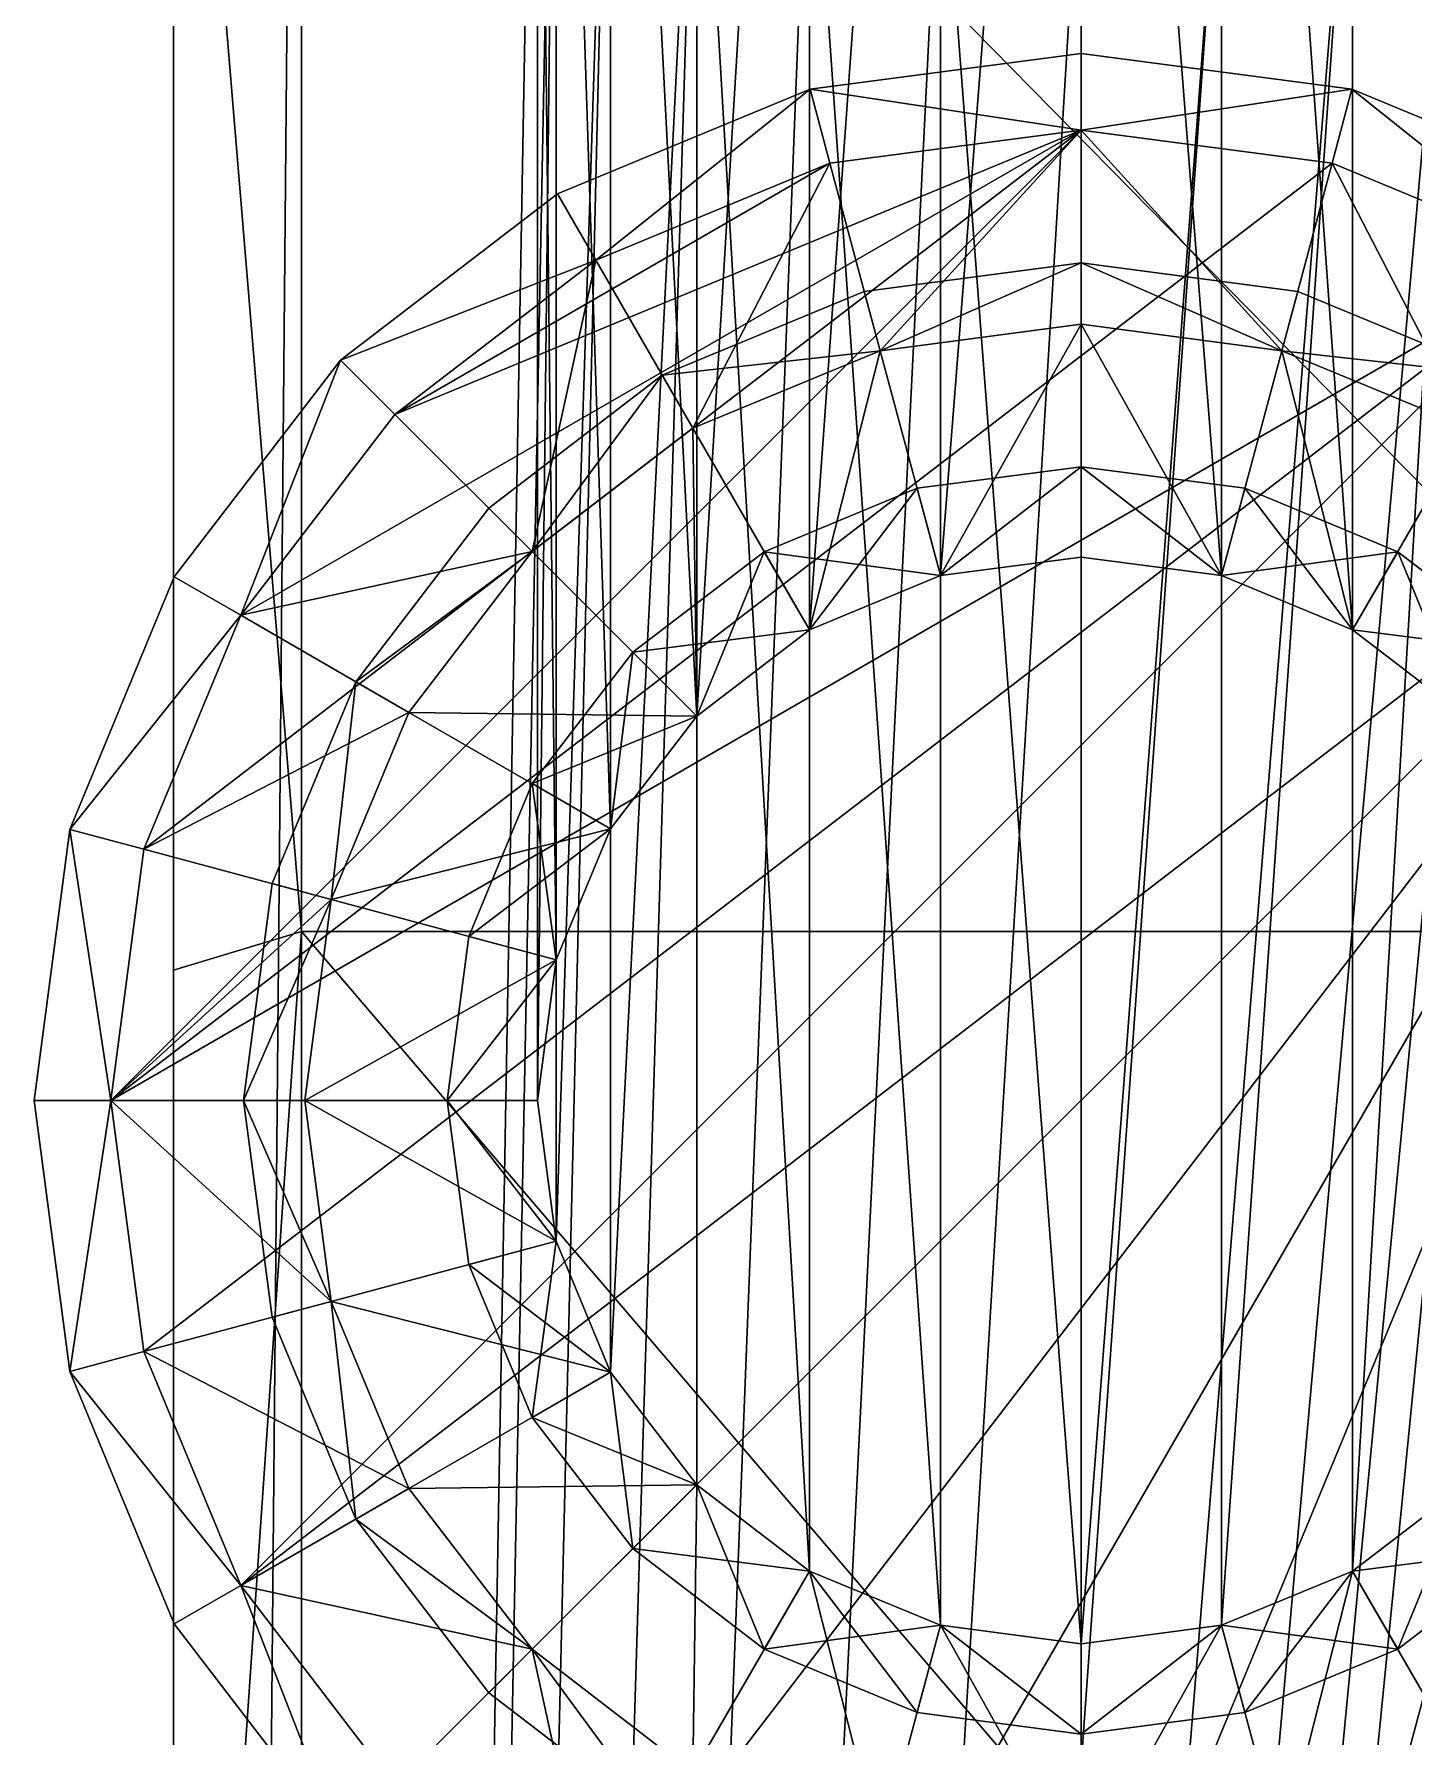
# Model space of a CAD drawing. Header units: metres. Extents: x -0.009 to 0.009, y -0.111 to 0.037.
# Drawn here: x -0.00891 to 0.00283, y -0.00624 to 0.00825 of the extents above; entities that cross this region are included whole.
import ezdxf

# ---------------------------------------------------------------- set-up
doc = ezdxf.new("R2010")
doc.units = ezdxf.units.M
doc.layers.add('GOLF_PUTTER', color=1, linetype='CONTINUOUS')

msp = doc.modelspace()

# ---------------------------------------------------------------- linework, layer by layer
at = {"layer": 'GOLF_PUTTER', "color": 3}
for points in [[(-0.007721, 0.022397, 0.045593), (-0.007721, 0.013746, 0.022604), (-0.007721, 0.000286, 0.018162)], [(-0.007721, -0.098865, 0.026961), (-0.007721, 0.022397, 0.045593), (-0.007721, 0.000286, 0.018162)], [(-0.006631, 0.022331, 0.046686), (-0.007721, 0.022397, 0.045593), (-0.007721, -0.098865, 0.026961)], [(-0.006631, -0.099148, 0.02802), (-0.006631, 0.022331, 0.046686), (-0.007721, -0.098865, 0.026961)], [(0.006631, 0.022331, 0.046686), (-0.006631, -0.099148, 0.02802), (0.006631, -0.099148, 0.02802)], [(0.006631, 0.022331, 0.046686), (0.004465, 0.013339, 0.045304), (-0.006631, -0.099148, 0.02802)], [(-0.004623, 0.014477, 0.045479), (-0.006631, 0.022331, 0.046686), (-0.006631, -0.099148, 0.02802)], [(-0.001196, 0.003642, 0.091134), (0, 0.018873, 0.046155), (-0.001196, 0.018724, 0.046131)], [(-0.001196, 0.003642, 0.091134), (0, 0.003799, 0.091134), (0, 0.018873, 0.046155)], [(0, 0.018873, 0.046155), (0.001196, 0.003642, 0.091134), (0.001196, 0.018724, 0.046131)], [(0, 0.003799, 0.091134), (0.001196, 0.003642, 0.091134), (0, 0.018873, 0.046155)], [(-0.002311, 0.00318, 0.091134), (-0.001196, 0.018724, 0.046131), (-0.002311, 0.018284, 0.046064)], [(-0.002311, 0.00318, 0.091134), (-0.001196, 0.003642, 0.091134), (-0.001196, 0.018724, 0.046131)], [(0.001196, 0.018724, 0.046131), (0.002311, 0.00318, 0.091134), (0.002311, 0.018284, 0.046064)], [(0.001196, 0.003642, 0.091134), (0.002311, 0.00318, 0.091134), (0.001196, 0.018724, 0.046131)], [(-0.003269, 0.002445, 0.091134), (-0.002311, 0.018284, 0.046064), (-0.003269, 0.017586, 0.045957)], [(-0.003269, 0.002445, 0.091134), (-0.002311, 0.00318, 0.091134), (-0.002311, 0.018284, 0.046064)], [(0.002311, 0.018284, 0.046064), (0.003269, 0.002445, 0.091134), (0.003269, 0.017586, 0.045957)], [(0.002311, 0.00318, 0.091134), (0.003269, 0.002445, 0.091134), (0.002311, 0.018284, 0.046064)], [(-0.003269, 0.002445, 0.091134), (-0.003269, 0.017586, 0.045957), (-0.004003, 0.016675, 0.045817)], [(-0.004003, 0.001488, 0.091134), (-0.004003, 0.016675, 0.045817), (-0.004465, 0.015615, 0.045654)], [(-0.004003, 0.001488, 0.091134), (-0.003269, 0.002445, 0.091134), (-0.004003, 0.016675, 0.045817)], [(-0.004465, 0.000373, 0.091134), (-0.004465, 0.015615, 0.045654), (-0.004623, 0.014477, 0.045479)], [(-0.004465, 0.000373, 0.091134), (-0.004003, 0.001488, 0.091134), (-0.004465, 0.015615, 0.045654)], [(-0.004465, 0.013339, 0.045304), (-0.004623, 0.014477, 0.045479), (-0.006631, -0.099148, 0.02802)], [(-0.004623, -0.000824, 0.091134), (-0.004465, 0.000373, 0.091134), (-0.004623, 0.014477, 0.045479)], [(-0.004623, -0.000824, 0.091134), (-0.004623, 0.014477, 0.045479), (-0.004465, 0.013339, 0.045304)], [(-0.007721, 0.013746, 0.022604), (-0.006631, 0.014104, 0.021575), (-0.006631, 0.000613, 0.017123)], [(-0.006631, 0.014104, 0.021575), (0.006631, 0.000613, 0.017123), (-0.006631, 0.000613, 0.017123)], [(-0.006631, 0.014104, 0.021575), (0.006631, 0.014104, 0.021575), (0.006631, 0.000613, 0.017123)], [(-0.007721, 0.000286, 0.018162), (-0.007721, 0.013746, 0.022604), (-0.006631, 0.000613, 0.017123)], [(0.004465, 0.013339, 0.045304), (0.004003, 0.012279, 0.045141), (-0.006631, -0.099148, 0.02802)], [(-0.004003, 0.012279, 0.045141), (-0.004465, 0.013339, 0.045304), (-0.006631, -0.099148, 0.02802)], [(-0.004465, -0.00202, 0.091134), (-0.004623, -0.000824, 0.091134), (-0.004465, 0.013339, 0.045304)], [(-0.004465, -0.00202, 0.091134), (-0.004465, 0.013339, 0.045304), (-0.004003, 0.012279, 0.045141)], [(0.004003, 0.012279, 0.045141), (0.003269, 0.011368, 0.045001), (-0.006631, -0.099148, 0.02802)], [(-0.003269, 0.011368, 0.045001), (-0.004003, 0.012279, 0.045141), (-0.006631, -0.099148, 0.02802)], [(-0.004003, -0.003135, 0.091134), (-0.004465, -0.00202, 0.091134), (-0.004003, 0.012279, 0.045141)], [(-0.004003, -0.003135, 0.091134), (-0.004003, 0.012279, 0.045141), (-0.003269, 0.011368, 0.045001)], [(0.003269, 0.011368, 0.045001), (0.002311, 0.01067, 0.044894), (-0.006631, -0.099148, 0.02802)], [(-0.002311, 0.01067, 0.044894), (-0.003269, 0.011368, 0.045001), (-0.006631, -0.099148, 0.02802)], [(-0.003269, -0.004093, 0.091134), (-0.004003, -0.003135, 0.091134), (-0.003269, 0.011368, 0.045001)], [(-0.002311, -0.004827, 0.091134), (-0.003269, 0.011368, 0.045001), (-0.002311, 0.01067, 0.044894)], [(-0.002311, -0.004827, 0.091134), (-0.003269, -0.004093, 0.091134), (-0.003269, 0.011368, 0.045001)], [(0.003269, 0.011368, 0.045001), (0.002311, -0.004827, 0.091134), (0.002311, 0.01067, 0.044894)], [(0.003269, -0.004093, 0.091134), (0.002311, -0.004827, 0.091134), (0.003269, 0.011368, 0.045001)], [(0.002311, 0.01067, 0.044894), (0.001196, 0.01023, 0.044826), (-0.006631, -0.099148, 0.02802)], [(-0.001196, 0.01023, 0.044826), (-0.002311, 0.01067, 0.044894), (-0.006631, -0.099148, 0.02802)], [(-0.001196, -0.005289, 0.091134), (-0.002311, 0.01067, 0.044894), (-0.001196, 0.01023, 0.044826)], [(-0.001196, -0.005289, 0.091134), (-0.002311, -0.004827, 0.091134), (-0.002311, 0.01067, 0.044894)], [(0.002311, 0.01067, 0.044894), (0.001196, -0.005289, 0.091134), (0.001196, 0.01023, 0.044826)], [(0.002311, -0.004827, 0.091134), (0.001196, -0.005289, 0.091134), (0.002311, 0.01067, 0.044894)], [(0.001196, 0.01023, 0.044826), (0, 0.01008, 0.044803), (-0.006631, -0.099148, 0.02802)], [(0, 0.01008, 0.044803), (-0.001196, 0.01023, 0.044826), (-0.006631, -0.099148, 0.02802)], [(0, -0.005447, 0.091134), (-0.001196, 0.01023, 0.044826), (0, 0.01008, 0.044803)], [(0, -0.005447, 0.091134), (-0.001196, -0.005289, 0.091134), (-0.001196, 0.01023, 0.044826)], [(0.001196, 0.01023, 0.044826), (0, -0.005447, 0.091134), (0, 0.01008, 0.044803)], [(0.001196, -0.005289, 0.091134), (0, -0.005447, 0.091134), (0.001196, 0.01023, 0.044826)], [(-0.001395, 0.004384, 0.11936), (0, 0.004568, 0.092233), (-0.001395, 0.004384, 0.092233)], [(-0.001395, 0.004384, 0.11936), (0, 0.004568, 0.11936), (0, 0.004568, 0.092233)], [(-0.001395, 0.004384, 0.092233), (0, 0.004568, 0.092233), (-0.001196, 0.003642, 0.091134)], [(0, 0.004568, 0.11936), (-0.001395, 0.004384, 0.11936), (-0.001196, 0.003642, 0.11936)], [(0, 0.004568, 0.092233), (0, 0.003799, 0.091134), (-0.001196, 0.003642, 0.091134)], [(0, 0.003799, 0.11936), (0, 0.004568, 0.11936), (-0.001196, 0.003642, 0.11936)], [(0, 0.004568, 0.092233), (0.001395, 0.004384, 0.11936), (0.001395, 0.004384, 0.092233)], [(0, 0.004568, 0.11936), (0.001395, 0.004384, 0.11936), (0, 0.004568, 0.092233)], [(0, 0.004568, 0.092233), (0.001395, 0.004384, 0.092233), (0.001196, 0.003642, 0.091134)], [(0, 0.003799, 0.091134), (0, 0.004568, 0.092233), (0.001196, 0.003642, 0.091134)], [(0, 0.004568, 0.11936), (0, 0.003799, 0.11936), (0.001196, 0.003642, 0.11936)], [(0.001395, 0.004384, 0.11936), (0, 0.004568, 0.11936), (0.001196, 0.003642, 0.11936)], [(-0.002696, 0.003845, 0.11936), (-0.001395, 0.004384, 0.092233), (-0.002696, 0.003845, 0.092233)], [(-0.002696, 0.003845, 0.11936), (-0.001395, 0.004384, 0.11936), (-0.001395, 0.004384, 0.092233)], [(-0.002696, 0.003845, 0.092233), (-0.001395, 0.004384, 0.092233), (-0.002311, 0.00318, 0.091134)], [(-0.001395, 0.004384, 0.11936), (-0.002696, 0.003845, 0.11936), (-0.001196, 0.003642, 0.11936)], [(-0.001395, 0.004384, 0.092233), (-0.001196, 0.003642, 0.091134), (-0.002311, 0.00318, 0.091134)], [(0.001196, 0.003642, 0.091134), (0.001395, 0.004384, 0.092233), (0.002311, 0.00318, 0.091134)], [(0.002696, 0.003845, 0.11936), (0.001395, 0.004384, 0.11936), (0.001196, 0.003642, 0.11936)], [(0.001395, 0.004384, 0.092233), (0.002696, 0.003845, 0.11936), (0.002696, 0.003845, 0.092233)], [(0.001395, 0.004384, 0.11936), (0.002696, 0.003845, 0.11936), (0.001395, 0.004384, 0.092233)], [(0.001395, 0.004384, 0.092233), (0.002696, 0.003845, 0.092233), (0.002311, 0.00318, 0.091134)], [(-0.003812, 0.002989, 0.11936), (-0.002696, 0.003845, 0.092233), (-0.003812, 0.002989, 0.092233)], [(-0.003812, 0.002989, 0.11936), (-0.002696, 0.003845, 0.11936), (-0.002696, 0.003845, 0.092233)], [(-0.003812, 0.002989, 0.092233), (-0.002696, 0.003845, 0.092233), (-0.003269, 0.002445, 0.091134)], [(-0.002311, 0.00318, 0.11936), (-0.002696, 0.003845, 0.11936), (-0.003812, 0.002989, 0.11936)], [(-0.002696, 0.003845, 0.092233), (-0.002311, 0.00318, 0.091134), (-0.003269, 0.002445, 0.091134)], [(-0.001196, 0.003642, 0.11936), (-0.002696, 0.003845, 0.11936), (-0.002311, 0.00318, 0.11936)], [(0.002696, 0.003845, 0.11936), (0.001196, 0.003642, 0.11936), (0.002311, 0.00318, 0.11936)], [(0.002311, 0.00318, 0.091134), (0.002696, 0.003845, 0.092233), (0.003269, 0.002445, 0.091134)], [(0.002696, 0.003845, 0.11936), (0.002311, 0.00318, 0.11936), (0.003812, 0.002989, 0.11936)], [(0.002696, 0.003845, 0.092233), (0.003812, 0.002989, 0.11936), (0.003812, 0.002989, 0.092233)], [(0.002696, 0.003845, 0.11936), (0.003812, 0.002989, 0.11936), (0.002696, 0.003845, 0.092233)], [(0.002696, 0.003845, 0.092233), (0.003812, 0.002989, 0.092233), (0.003269, 0.002445, 0.091134)], [(-0.002311, 0.00318, 0.11936), (-0.003812, 0.002989, 0.11936), (-0.003269, 0.002445, 0.11936)], [(0.003812, 0.002989, 0.11936), (0.002311, 0.00318, 0.11936), (0.003269, 0.002445, 0.11936)], [(-0.004669, 0.001872, 0.11936), (-0.003812, 0.002989, 0.092233), (-0.004669, 0.001872, 0.092233)], [(-0.004669, 0.001872, 0.11936), (-0.003812, 0.002989, 0.11936), (-0.003812, 0.002989, 0.092233)], [(-0.004669, 0.001872, 0.092233), (-0.003812, 0.002989, 0.092233), (-0.003269, 0.002445, 0.091134)], [(-0.003812, 0.002989, 0.11936), (-0.004669, 0.001872, 0.11936), (-0.004003, 0.001488, 0.11936)], [(-0.003269, 0.002445, 0.11936), (-0.003812, 0.002989, 0.11936), (-0.004003, 0.001488, 0.11936)], [(-0.004669, 0.001872, 0.092233), (-0.003269, 0.002445, 0.091134), (-0.004003, 0.001488, 0.091134)], [(-0.005208, 0.000572, 0.11936), (-0.004669, 0.001872, 0.092233), (-0.005208, 0.000572, 0.092233)], [(-0.005208, 0.000572, 0.11936), (-0.004669, 0.001872, 0.11936), (-0.004669, 0.001872, 0.092233)], [(-0.005208, 0.000572, 0.092233), (-0.004669, 0.001872, 0.092233), (-0.004003, 0.001488, 0.091134)], [(-0.004669, 0.001872, 0.11936), (-0.005208, 0.000572, 0.11936), (-0.004465, 0.000373, 0.11936)], [(-0.004003, 0.001488, 0.11936), (-0.004669, 0.001872, 0.11936), (-0.004465, 0.000373, 0.11936)], [(-0.005208, 0.000572, 0.092233), (-0.004003, 0.001488, 0.091134), (-0.004465, 0.000373, 0.091134)], [(-0.007721, -0.015199, 0.013538), (-0.006631, 0.000613, 0.017123), (-0.006631, -0.014907, 0.012488)], [(-0.007721, 0.000286, 0.018162), (-0.006631, 0.000613, 0.017123), (-0.007721, -0.015199, 0.013538)], [(-0.006631, 0.000613, 0.017123), (0.006631, -0.014907, 0.012488), (-0.006631, -0.014907, 0.012488)], [(-0.006631, 0.000613, 0.017123), (0.006631, 0.000613, 0.017123), (0.006631, -0.014907, 0.012488)], [(-0.005392, -0.000824, 0.11936), (-0.005208, 0.000572, 0.092233), (-0.005392, -0.000824, 0.092233)], [(-0.005392, -0.000824, 0.11936), (-0.005208, 0.000572, 0.11936), (-0.005208, 0.000572, 0.092233)], [(-0.005392, -0.000824, 0.092233), (-0.005208, 0.000572, 0.092233), (-0.004465, 0.000373, 0.091134)], [(-0.004465, 0.000373, 0.11936), (-0.005208, 0.000572, 0.11936), (-0.005392, -0.000824, 0.11936)], [(-0.005392, -0.000824, 0.092233), (-0.004465, 0.000373, 0.091134), (-0.004623, -0.000824, 0.091134)], [(-0.004465, 0.000373, 0.11936), (-0.005392, -0.000824, 0.11936), (-0.004623, -0.000824, 0.11936)], [(-0.007721, -0.098865, 0.026961), (-0.007721, 0.000286, 0.018162), (-0.007721, -0.015199, 0.013538)], [(-0.005208, -0.002219, 0.11936), (-0.005392, -0.000824, 0.092233), (-0.005208, -0.002219, 0.092233)], [(-0.005208, -0.002219, 0.11936), (-0.005392, -0.000824, 0.11936), (-0.005392, -0.000824, 0.092233)], [(-0.005392, -0.000824, 0.092233), (-0.004623, -0.000824, 0.091134), (-0.004465, -0.00202, 0.091134)], [(-0.005208, -0.002219, 0.092233), (-0.005392, -0.000824, 0.092233), (-0.004465, -0.00202, 0.091134)], [(-0.004465, -0.00202, 0.11936), (-0.005392, -0.000824, 0.11936), (-0.005208, -0.002219, 0.11936)], [(-0.004623, -0.000824, 0.11936), (-0.005392, -0.000824, 0.11936), (-0.004465, -0.00202, 0.11936)], [(-0.005208, -0.002219, 0.092233), (-0.004465, -0.00202, 0.091134), (-0.004003, -0.003135, 0.091134)], [(-0.004465, -0.00202, 0.11936), (-0.005208, -0.002219, 0.11936), (-0.004669, -0.00352, 0.11936)], [(-0.004003, -0.003135, 0.11936), (-0.004465, -0.00202, 0.11936), (-0.004669, -0.00352, 0.11936)], [(-0.004669, -0.00352, 0.11936), (-0.005208, -0.002219, 0.092233), (-0.004669, -0.00352, 0.092233)], [(-0.004669, -0.00352, 0.11936), (-0.005208, -0.002219, 0.11936), (-0.005208, -0.002219, 0.092233)], [(-0.004669, -0.00352, 0.092233), (-0.005208, -0.002219, 0.092233), (-0.004003, -0.003135, 0.091134)], [(-0.004669, -0.00352, 0.092233), (-0.004003, -0.003135, 0.091134), (-0.003269, -0.004093, 0.091134)], [(-0.004003, -0.003135, 0.11936), (-0.004669, -0.00352, 0.11936), (-0.003812, -0.004636, 0.11936)], [(-0.003269, -0.004093, 0.11936), (-0.004003, -0.003135, 0.11936), (-0.003812, -0.004636, 0.11936)], [(-0.003812, -0.004636, 0.11936), (-0.004669, -0.00352, 0.092233), (-0.003812, -0.004636, 0.092233)], [(-0.003812, -0.004636, 0.11936), (-0.004669, -0.00352, 0.11936), (-0.004669, -0.00352, 0.092233)], [(-0.003812, -0.004636, 0.092233), (-0.004669, -0.00352, 0.092233), (-0.003269, -0.004093, 0.091134)], [(-0.002696, -0.005493, 0.092233), (-0.003812, -0.004636, 0.092233), (-0.003269, -0.004093, 0.091134)], [(-0.003269, -0.004093, 0.11936), (-0.003812, -0.004636, 0.11936), (-0.002311, -0.004827, 0.11936)], [(-0.002696, -0.005493, 0.092233), (-0.003269, -0.004093, 0.091134), (-0.002311, -0.004827, 0.091134)], [(0.003269, -0.004093, 0.091134), (0.002696, -0.005493, 0.092233), (0.002311, -0.004827, 0.091134)], [(0.003812, -0.004636, 0.11936), (0.003269, -0.004093, 0.11936), (0.002311, -0.004827, 0.11936)], [(0.003812, -0.004636, 0.092233), (0.002696, -0.005493, 0.092233), (0.003269, -0.004093, 0.091134)], [(-0.002696, -0.005493, 0.11936), (-0.003812, -0.004636, 0.092233), (-0.002696, -0.005493, 0.092233)], [(-0.002696, -0.005493, 0.11936), (-0.003812, -0.004636, 0.11936), (-0.003812, -0.004636, 0.092233)], [(-0.002311, -0.004827, 0.11936), (-0.003812, -0.004636, 0.11936), (-0.002696, -0.005493, 0.11936)], [(0.003812, -0.004636, 0.11936), (0.002311, -0.004827, 0.11936), (0.002696, -0.005493, 0.11936)], [(0.003812, -0.004636, 0.092233), (0.002696, -0.005493, 0.11936), (0.002696, -0.005493, 0.092233)], [(0.003812, -0.004636, 0.11936), (0.002696, -0.005493, 0.11936), (0.003812, -0.004636, 0.092233)], [(-0.001395, -0.006032, 0.092233), (-0.002696, -0.005493, 0.092233), (-0.002311, -0.004827, 0.091134)], [(-0.001196, -0.005289, 0.11936), (-0.002311, -0.004827, 0.11936), (-0.002696, -0.005493, 0.11936)], [(-0.001395, -0.006032, 0.092233), (-0.002311, -0.004827, 0.091134), (-0.001196, -0.005289, 0.091134)], [(0.002311, -0.004827, 0.091134), (0.001395, -0.006032, 0.092233), (0.001196, -0.005289, 0.091134)], [(0.002311, -0.004827, 0.11936), (0.001196, -0.005289, 0.11936), (0.002696, -0.005493, 0.11936)], [(0.002696, -0.005493, 0.092233), (0.001395, -0.006032, 0.092233), (0.002311, -0.004827, 0.091134)], [(-0.001196, -0.005289, 0.11936), (-0.002696, -0.005493, 0.11936), (-0.001395, -0.006032, 0.11936)], [(0, -0.006215, 0.092233), (-0.001395, -0.006032, 0.092233), (-0.001196, -0.005289, 0.091134)], [(-0.001196, -0.005289, 0.11936), (-0.001395, -0.006032, 0.11936), (0, -0.006215, 0.11936)], [(0, -0.006215, 0.092233), (-0.001196, -0.005289, 0.091134), (0, -0.005447, 0.091134)], [(0, -0.005447, 0.11936), (-0.001196, -0.005289, 0.11936), (0, -0.006215, 0.11936)], [(0.001196, -0.005289, 0.091134), (0, -0.006215, 0.092233), (0, -0.005447, 0.091134)], [(0.001395, -0.006032, 0.092233), (0, -0.006215, 0.092233), (0.001196, -0.005289, 0.091134)], [(0.001196, -0.005289, 0.11936), (0, -0.005447, 0.11936), (0, -0.006215, 0.11936)], [(0.001395, -0.006032, 0.11936), (0.001196, -0.005289, 0.11936), (0, -0.006215, 0.11936)], [(0.002696, -0.005493, 0.11936), (0.001196, -0.005289, 0.11936), (0.001395, -0.006032, 0.11936)], [(-0.001395, -0.006032, 0.11936), (-0.002696, -0.005493, 0.092233), (-0.001395, -0.006032, 0.092233)], [(-0.001395, -0.006032, 0.11936), (-0.002696, -0.005493, 0.11936), (-0.002696, -0.005493, 0.092233)], [(0.002696, -0.005493, 0.092233), (0.001395, -0.006032, 0.11936), (0.001395, -0.006032, 0.092233)], [(0.002696, -0.005493, 0.11936), (0.001395, -0.006032, 0.11936), (0.002696, -0.005493, 0.092233)], [(0, -0.006215, 0.11936), (-0.001395, -0.006032, 0.092233), (0, -0.006215, 0.092233)], [(0, -0.006215, 0.11936), (-0.001395, -0.006032, 0.11936), (-0.001395, -0.006032, 0.092233)], [(0.001395, -0.006032, 0.092233), (0, -0.006215, 0.11936), (0, -0.006215, 0.092233)], [(0.001395, -0.006032, 0.11936), (0, -0.006215, 0.11936), (0.001395, -0.006032, 0.092233)]]:
    msp.add_3dface(points, dxfattribs=at)
at = {"layer": 'GOLF_PUTTER', "color": 2}
for points in [[(-0.002305, 0.00778, 0.860889), (0, 0.008084, 0.849738), (-0.002305, 0.00778, 0.849738)], [(-0.002305, 0.00778, 0.860889), (0, 0.008084, 0.860889), (0, 0.008084, 0.849738)], [(-0.002305, 0.00778, 0.849738), (0, 0.008084, 0.849738), (0, 0.007431, 0.849738)], [(0, 0.007431, 0.861411), (0, 0.008084, 0.860889), (-0.002305, 0.00778, 0.860889)], [(0, 0.008084, 0.849738), (0.002305, 0.00778, 0.860889), (0.002305, 0.00778, 0.849738)], [(0, 0.008084, 0.860889), (0.002305, 0.00778, 0.860889), (0, 0.008084, 0.849738)], [(0, 0.008084, 0.860889), (0, 0.007431, 0.861411), (0.002305, 0.00778, 0.860889)], [(0, 0.008084, 0.849738), (0.002305, 0.00778, 0.849738), (0, 0.007431, 0.849738)], [(-0.004454, 0.00689, 0.860889), (-0.002305, 0.00778, 0.849738), (-0.004454, 0.00689, 0.849738)], [(-0.004454, 0.00689, 0.860889), (-0.002305, 0.00778, 0.860889), (-0.002305, 0.00778, 0.849738)], [(-0.004454, 0.00689, 0.849738), (-0.002305, 0.00778, 0.849738), (-0.004128, 0.006325, 0.849738)], [(-0.004128, 0.006325, 0.861411), (-0.002305, 0.00778, 0.860889), (-0.004454, 0.00689, 0.860889)], [(-0.002305, 0.00778, 0.849738), (-0.002137, 0.00715, 0.849738), (-0.004128, 0.006325, 0.849738)], [(-0.004128, 0.006325, 0.861411), (-0.002137, 0.00715, 0.861411), (-0.002305, 0.00778, 0.860889)], [(-0.002305, 0.00778, 0.849738), (0, 0.007431, 0.849738), (-0.002137, 0.00715, 0.849738)], [(-0.002137, 0.00715, 0.861411), (0, 0.007431, 0.861411), (-0.002305, 0.00778, 0.860889)], [(0, 0.007431, 0.861411), (0.002137, 0.00715, 0.861411), (0.002305, 0.00778, 0.860889)], [(0, 0.007431, 0.849738), (0.002305, 0.00778, 0.849738), (0.002137, 0.00715, 0.849738)], [(0.002137, 0.00715, 0.861411), (0.004128, 0.006325, 0.861411), (0.002305, 0.00778, 0.860889)], [(0.002137, 0.00715, 0.849738), (0.002305, 0.00778, 0.849738), (0.004128, 0.006325, 0.849738)], [(0.002305, 0.00778, 0.849738), (0.004454, 0.00689, 0.860889), (0.004454, 0.00689, 0.849738)], [(0.002305, 0.00778, 0.860889), (0.004454, 0.00689, 0.860889), (0.002305, 0.00778, 0.849738)], [(0.002305, 0.00778, 0.860889), (0.004128, 0.006325, 0.861411), (0.004454, 0.00689, 0.860889)], [(0.002305, 0.00778, 0.849738), (0.004454, 0.00689, 0.849738), (0.004128, 0.006325, 0.849738)], [(0.002137, 0.00715, 0.861411), (0, 0.007431, 0.861411), (-0.008255, -0.000824, 0.861411)], [(0, 0.007431, 0.861411), (-0.007974, 0.001313, 0.861411), (-0.008255, -0.000824, 0.861411)], [(0, 0.007431, 0.861411), (-0.007149, 0.003304, 0.861411), (-0.007974, 0.001313, 0.861411)], [(0, 0.007431, 0.861411), (-0.005837, 0.005013, 0.861411), (-0.007149, 0.003304, 0.861411)], [(0, 0.007431, 0.861411), (-0.002137, 0.00715, 0.861411), (-0.005837, 0.005013, 0.861411)], [(-0.002137, 0.00715, 0.849738), (0, 0.007431, 0.849738), (-0.001709, 0.005555, 0.662898)], [(0, 0.007431, 0.849738), (0, 0.00578, 0.662898), (-0.001709, 0.005555, 0.662898)], [(0, 0.007431, 0.849738), (0.002137, 0.00715, 0.849738), (0.001709, 0.005555, 0.662898)], [(0, 0.00578, 0.662898), (0, 0.007431, 0.849738), (0.001709, 0.005555, 0.662898)], [(0.004128, 0.006325, 0.861411), (0.002137, 0.00715, 0.861411), (-0.008255, -0.000824, 0.861411)], [(-0.002137, 0.00715, 0.861411), (-0.004128, 0.006325, 0.861411), (-0.005837, 0.005013, 0.861411)], [(-0.004128, 0.006325, 0.849738), (-0.002137, 0.00715, 0.849738), (-0.003302, 0.004895, 0.662898)], [(-0.002137, 0.00715, 0.849738), (-0.001709, 0.005555, 0.662898), (-0.003302, 0.004895, 0.662898)], [(0.001709, 0.005555, 0.662898), (0.002137, 0.00715, 0.849738), (0.003302, 0.004895, 0.662898)], [(0.002137, 0.00715, 0.849738), (0.004128, 0.006325, 0.849738), (0.003302, 0.004895, 0.662898)], [(-0.006299, 0.005475, 0.860889), (-0.004454, 0.00689, 0.849738), (-0.006299, 0.005475, 0.849738)], [(-0.006299, 0.005475, 0.860889), (-0.004454, 0.00689, 0.860889), (-0.004454, 0.00689, 0.849738)], [(-0.004454, 0.00689, 0.849738), (-0.004128, 0.006325, 0.849738), (-0.006299, 0.005475, 0.849738)], [(-0.004128, 0.006325, 0.861411), (-0.004454, 0.00689, 0.860889), (-0.006299, 0.005475, 0.860889)], [(0.004128, 0.006325, 0.861411), (-0.008255, -0.000824, 0.861411), (-0.007974, -0.00296, 0.861411)], [(0.004128, 0.006325, 0.861411), (-0.007974, -0.00296, 0.861411), (-0.007149, -0.004951, 0.861411)], [(0.005837, 0.005013, 0.861411), (0.004128, 0.006325, 0.861411), (-0.007149, -0.004951, 0.861411)], [(-0.006299, 0.005475, 0.849738), (-0.004128, 0.006325, 0.849738), (-0.005837, 0.005013, 0.849738)], [(-0.005837, 0.005013, 0.861411), (-0.004128, 0.006325, 0.861411), (-0.006299, 0.005475, 0.860889)], [(-0.005837, 0.005013, 0.849738), (-0.004128, 0.006325, 0.849738), (-0.00467, 0.003846, 0.662898)], [(-0.004128, 0.006325, 0.849738), (-0.003302, 0.004895, 0.662898), (-0.00467, 0.003846, 0.662898)], [(-0.001844, 0.006059, 0.662898), (0, 0.006302, 0.649016), (-0.001844, 0.006059, 0.649016)], [(-0.001844, 0.006059, 0.662898), (0, 0.006302, 0.662898), (0, 0.006302, 0.649016)], [(-0.001844, 0.006059, 0.649016), (0, 0.006302, 0.649016), (-0.001709, 0.005555, 0.649016)], [(0, 0.006302, 0.662898), (-0.001844, 0.006059, 0.662898), (-0.001709, 0.005555, 0.662898)], [(0, 0.006302, 0.649016), (0, 0.00578, 0.649016), (-0.001709, 0.005555, 0.649016)], [(0, 0.00578, 0.662898), (0, 0.006302, 0.662898), (-0.001709, 0.005555, 0.662898)], [(0, 0.006302, 0.649016), (0.001844, 0.006059, 0.662898), (0.001844, 0.006059, 0.649016)], [(0, 0.006302, 0.662898), (0.001844, 0.006059, 0.662898), (0, 0.006302, 0.649016)], [(0, 0.006302, 0.662898), (0, 0.00578, 0.662898), (0.001709, 0.005555, 0.662898)], [(0.001844, 0.006059, 0.662898), (0, 0.006302, 0.662898), (0.001709, 0.005555, 0.662898)], [(0, 0.006302, 0.649016), (0.001844, 0.006059, 0.649016), (0.001709, 0.005555, 0.649016)], [(0, 0.00578, 0.649016), (0, 0.006302, 0.649016), (0.001709, 0.005555, 0.649016)], [(-0.003563, 0.005348, 0.662898), (-0.001844, 0.006059, 0.649016), (-0.003563, 0.005348, 0.649016)], [(-0.003563, 0.005348, 0.662898), (-0.001844, 0.006059, 0.662898), (-0.001844, 0.006059, 0.649016)], [(-0.001844, 0.006059, 0.649016), (-0.001709, 0.005555, 0.649016), (-0.003563, 0.005348, 0.649016)], [(-0.001709, 0.005555, 0.662898), (-0.001844, 0.006059, 0.662898), (-0.003563, 0.005348, 0.662898)], [(0.001844, 0.006059, 0.662898), (0.001709, 0.005555, 0.662898), (0.003563, 0.005348, 0.662898)], [(0.001709, 0.005555, 0.649016), (0.001844, 0.006059, 0.649016), (0.003563, 0.005348, 0.649016)], [(0.001844, 0.006059, 0.649016), (0.003563, 0.005348, 0.662898), (0.003563, 0.005348, 0.649016)], [(0.001844, 0.006059, 0.662898), (0.003563, 0.005348, 0.662898), (0.001844, 0.006059, 0.649016)], [(-0.003563, 0.005348, 0.649016), (-0.001709, 0.005555, 0.649016), (-0.003302, 0.004895, 0.649016)], [(-0.001709, 0.005555, 0.662898), (-0.003563, 0.005348, 0.662898), (-0.003302, 0.004895, 0.662898)], [(0.003563, 0.005348, 0.662898), (0.001709, 0.005555, 0.662898), (0.003302, 0.004895, 0.662898)], [(0.001709, 0.005555, 0.649016), (0.003563, 0.005348, 0.649016), (0.003302, 0.004895, 0.649016)], [(-0.007714, 0.00363, 0.860889), (-0.006299, 0.005475, 0.849738), (-0.007714, 0.00363, 0.849738)], [(-0.007714, 0.00363, 0.860889), (-0.006299, 0.005475, 0.860889), (-0.006299, 0.005475, 0.849738)], [(-0.007714, 0.00363, 0.849738), (-0.006299, 0.005475, 0.849738), (-0.007149, 0.003304, 0.849738)], [(-0.007149, 0.003304, 0.861411), (-0.006299, 0.005475, 0.860889), (-0.007714, 0.00363, 0.860889)], [(-0.006299, 0.005475, 0.849738), (-0.005837, 0.005013, 0.849738), (-0.007149, 0.003304, 0.849738)], [(-0.007149, 0.003304, 0.861411), (-0.005837, 0.005013, 0.861411), (-0.006299, 0.005475, 0.860889)], [(-0.005039, 0.004215, 0.662898), (-0.003563, 0.005348, 0.649016), (-0.005039, 0.004215, 0.649016)], [(-0.005039, 0.004215, 0.662898), (-0.003563, 0.005348, 0.662898), (-0.003563, 0.005348, 0.649016)], [(-0.005039, 0.004215, 0.649016), (-0.003563, 0.005348, 0.649016), (-0.00467, 0.003846, 0.649016)], [(-0.003563, 0.005348, 0.662898), (-0.005039, 0.004215, 0.662898), (-0.00467, 0.003846, 0.662898)], [(-0.003563, 0.005348, 0.649016), (-0.003302, 0.004895, 0.649016), (-0.00467, 0.003846, 0.649016)], [(-0.003302, 0.004895, 0.662898), (-0.003563, 0.005348, 0.662898), (-0.00467, 0.003846, 0.662898)], [(-0.007149, 0.003304, 0.849738), (-0.005837, 0.005013, 0.849738), (-0.00467, 0.003846, 0.662898)], [(0.005837, 0.005013, 0.861411), (-0.007149, -0.004951, 0.861411), (-0.005837, -0.006661, 0.861411)], [(0.005837, 0.005013, 0.861411), (-0.005837, -0.006661, 0.861411), (-0.004128, -0.007973, 0.861411)], [(0.005837, 0.005013, 0.861411), (-0.004128, -0.007973, 0.861411), (-0.002137, -0.008797, 0.861411)], [(0.005837, 0.005013, 0.861411), (-0.002137, -0.008797, 0.861411), (0, -0.009079, 0.861411)], [(0.002137, -0.008797, 0.861411), (0.005837, 0.005013, 0.861411), (0, -0.009079, 0.861411)], [(0.004128, -0.007973, 0.861411), (0.005837, 0.005013, 0.861411), (0.002137, -0.008797, 0.861411)], [(-0.006171, 0.002739, 0.662898), (-0.005039, 0.004215, 0.649016), (-0.006171, 0.002739, 0.649016)], [(-0.006171, 0.002739, 0.662898), (-0.005039, 0.004215, 0.662898), (-0.005039, 0.004215, 0.649016)], [(-0.005039, 0.004215, 0.649016), (-0.00467, 0.003846, 0.649016), (-0.006171, 0.002739, 0.649016)], [(-0.00467, 0.003846, 0.662898), (-0.005039, 0.004215, 0.662898), (-0.006171, 0.002739, 0.662898)], [(-0.007149, 0.003304, 0.849738), (-0.00467, 0.003846, 0.662898), (-0.005719, 0.002478, 0.662898)], [(-0.006171, 0.002739, 0.649016), (-0.00467, 0.003846, 0.649016), (-0.005719, 0.002478, 0.649016)], [(-0.00467, 0.003846, 0.662898), (-0.006171, 0.002739, 0.662898), (-0.005719, 0.002478, 0.662898)], [(-0.008604, 0.001482, 0.860889), (-0.007714, 0.00363, 0.849738), (-0.008604, 0.001482, 0.849738)], [(-0.008604, 0.001482, 0.860889), (-0.007714, 0.00363, 0.860889), (-0.007714, 0.00363, 0.849738)], [(-0.007714, 0.00363, 0.849738), (-0.007149, 0.003304, 0.849738), (-0.008604, 0.001482, 0.849738)], [(-0.007149, 0.003304, 0.861411), (-0.007714, 0.00363, 0.860889), (-0.008604, 0.001482, 0.860889)], [(-0.008604, 0.001482, 0.849738), (-0.007149, 0.003304, 0.849738), (-0.007974, 0.001313, 0.849738)], [(-0.007974, 0.001313, 0.861411), (-0.007149, 0.003304, 0.861411), (-0.008604, 0.001482, 0.860889)], [(-0.007974, 0.001313, 0.849738), (-0.007149, 0.003304, 0.849738), (-0.005719, 0.002478, 0.662898)], [(-0.006883, 0.001021, 0.662898), (-0.006171, 0.002739, 0.649016), (-0.006883, 0.001021, 0.649016)], [(-0.006883, 0.001021, 0.662898), (-0.006171, 0.002739, 0.662898), (-0.006171, 0.002739, 0.649016)], [(-0.006883, 0.001021, 0.649016), (-0.006171, 0.002739, 0.649016), (-0.006379, 0.000886, 0.649016)], [(-0.006171, 0.002739, 0.662898), (-0.006883, 0.001021, 0.662898), (-0.006379, 0.000886, 0.662898)], [(-0.006171, 0.002739, 0.649016), (-0.005719, 0.002478, 0.649016), (-0.006379, 0.000886, 0.649016)], [(-0.005719, 0.002478, 0.662898), (-0.006171, 0.002739, 0.662898), (-0.006379, 0.000886, 0.662898)], [(-0.007974, 0.001313, 0.849738), (-0.005719, 0.002478, 0.662898), (-0.006379, 0.000886, 0.662898)], [(-0.008907, -0.000824, 0.860889), (-0.008604, 0.001482, 0.849738), (-0.008907, -0.000824, 0.849738)], [(-0.008907, -0.000824, 0.860889), (-0.008604, 0.001482, 0.860889), (-0.008604, 0.001482, 0.849738)], [(-0.008907, -0.000824, 0.849738), (-0.008604, 0.001482, 0.849738), (-0.008255, -0.000824, 0.849738)], [(-0.008255, -0.000824, 0.861411), (-0.008604, 0.001482, 0.860889), (-0.008907, -0.000824, 0.860889)], [(-0.008604, 0.001482, 0.849738), (-0.007974, 0.001313, 0.849738), (-0.008255, -0.000824, 0.849738)], [(-0.008255, -0.000824, 0.861411), (-0.007974, 0.001313, 0.861411), (-0.008604, 0.001482, 0.860889)], [(-0.008255, -0.000824, 0.849738), (-0.007974, 0.001313, 0.849738), (-0.006379, 0.000886, 0.662898)], [(-0.007126, -0.000824, 0.662898), (-0.006883, 0.001021, 0.649016), (-0.007126, -0.000824, 0.649016)], [(-0.007126, -0.000824, 0.662898), (-0.006883, 0.001021, 0.662898), (-0.006883, 0.001021, 0.649016)], [(-0.006883, 0.001021, 0.649016), (-0.006379, 0.000886, 0.649016), (-0.007126, -0.000824, 0.649016)], [(-0.006379, 0.000886, 0.662898), (-0.006883, 0.001021, 0.662898), (-0.007126, -0.000824, 0.662898)], [(-0.008255, -0.000824, 0.849738), (-0.006379, 0.000886, 0.662898), (-0.006604, -0.000824, 0.662898)], [(-0.007126, -0.000824, 0.649016), (-0.006379, 0.000886, 0.649016), (-0.006604, -0.000824, 0.649016)], [(-0.006379, 0.000886, 0.662898), (-0.007126, -0.000824, 0.662898), (-0.006604, -0.000824, 0.662898)], [(-0.008604, -0.003129, 0.860889), (-0.008907, -0.000824, 0.849738), (-0.008604, -0.003129, 0.849738)], [(-0.008604, -0.003129, 0.860889), (-0.008907, -0.000824, 0.860889), (-0.008907, -0.000824, 0.849738)], [(-0.008907, -0.000824, 0.849738), (-0.008255, -0.000824, 0.849738), (-0.008604, -0.003129, 0.849738)], [(-0.008255, -0.000824, 0.861411), (-0.008907, -0.000824, 0.860889), (-0.008604, -0.003129, 0.860889)], [(-0.008255, -0.000824, 0.849738), (-0.007974, -0.00296, 0.849738), (-0.008604, -0.003129, 0.849738)], [(-0.007974, -0.00296, 0.861411), (-0.008255, -0.000824, 0.861411), (-0.008604, -0.003129, 0.860889)], [(-0.008255, -0.000824, 0.849738), (-0.006604, -0.000824, 0.662898), (-0.006379, -0.002533, 0.662898)], [(-0.007974, -0.00296, 0.849738), (-0.008255, -0.000824, 0.849738), (-0.006379, -0.002533, 0.662898)], [(-0.006883, -0.002668, 0.662898), (-0.007126, -0.000824, 0.649016), (-0.006883, -0.002668, 0.649016)], [(-0.006883, -0.002668, 0.662898), (-0.007126, -0.000824, 0.662898), (-0.007126, -0.000824, 0.649016)], [(-0.007126, -0.000824, 0.649016), (-0.006379, -0.002533, 0.649016), (-0.006883, -0.002668, 0.649016)], [(-0.007126, -0.000824, 0.649016), (-0.006604, -0.000824, 0.649016), (-0.006379, -0.002533, 0.649016)], [(-0.006379, -0.002533, 0.662898), (-0.007126, -0.000824, 0.662898), (-0.006883, -0.002668, 0.662898)], [(-0.006604, -0.000824, 0.662898), (-0.007126, -0.000824, 0.662898), (-0.006379, -0.002533, 0.662898)], [(-0.007974, -0.00296, 0.849738), (-0.006379, -0.002533, 0.662898), (-0.005719, -0.004126, 0.662898)], [(-0.006883, -0.002668, 0.649016), (-0.006379, -0.002533, 0.649016), (-0.006171, -0.004387, 0.649016)], [(-0.006379, -0.002533, 0.662898), (-0.006883, -0.002668, 0.662898), (-0.006171, -0.004387, 0.662898)], [(-0.006379, -0.002533, 0.649016), (-0.005719, -0.004126, 0.649016), (-0.006171, -0.004387, 0.649016)], [(-0.005719, -0.004126, 0.662898), (-0.006379, -0.002533, 0.662898), (-0.006171, -0.004387, 0.662898)], [(-0.006171, -0.004387, 0.662898), (-0.006883, -0.002668, 0.649016), (-0.006171, -0.004387, 0.649016)], [(-0.006171, -0.004387, 0.662898), (-0.006883, -0.002668, 0.662898), (-0.006883, -0.002668, 0.649016)], [(-0.008604, -0.003129, 0.849738), (-0.007974, -0.00296, 0.849738), (-0.007149, -0.004951, 0.849738)], [(-0.007149, -0.004951, 0.861411), (-0.007974, -0.00296, 0.861411), (-0.008604, -0.003129, 0.860889)], [(-0.007149, -0.004951, 0.849738), (-0.007974, -0.00296, 0.849738), (-0.005719, -0.004126, 0.662898)], [(-0.007714, -0.005277, 0.860889), (-0.008604, -0.003129, 0.849738), (-0.007714, -0.005277, 0.849738)], [(-0.007714, -0.005277, 0.860889), (-0.008604, -0.003129, 0.860889), (-0.008604, -0.003129, 0.849738)], [(-0.008604, -0.003129, 0.849738), (-0.007149, -0.004951, 0.849738), (-0.007714, -0.005277, 0.849738)], [(-0.007149, -0.004951, 0.861411), (-0.008604, -0.003129, 0.860889), (-0.007714, -0.005277, 0.860889)], [(-0.007149, -0.004951, 0.849738), (-0.005719, -0.004126, 0.662898), (-0.00467, -0.005493, 0.662898)], [(-0.006171, -0.004387, 0.649016), (-0.005719, -0.004126, 0.649016), (-0.00467, -0.005493, 0.649016)], [(-0.005719, -0.004126, 0.662898), (-0.006171, -0.004387, 0.662898), (-0.00467, -0.005493, 0.662898)], [(-0.005039, -0.005863, 0.662898), (-0.006171, -0.004387, 0.649016), (-0.005039, -0.005863, 0.649016)], [(-0.005039, -0.005863, 0.662898), (-0.006171, -0.004387, 0.662898), (-0.006171, -0.004387, 0.649016)], [(-0.006171, -0.004387, 0.649016), (-0.00467, -0.005493, 0.649016), (-0.005039, -0.005863, 0.649016)], [(-0.00467, -0.005493, 0.662898), (-0.006171, -0.004387, 0.662898), (-0.005039, -0.005863, 0.662898)], [(-0.007714, -0.005277, 0.849738), (-0.007149, -0.004951, 0.849738), (-0.006299, -0.007122, 0.849738)], [(-0.007149, -0.004951, 0.861411), (-0.007714, -0.005277, 0.860889), (-0.006299, -0.007122, 0.860889)], [(-0.005837, -0.006661, 0.849738), (-0.007149, -0.004951, 0.849738), (-0.00467, -0.005493, 0.662898)], [(-0.007149, -0.004951, 0.849738), (-0.005837, -0.006661, 0.849738), (-0.006299, -0.007122, 0.849738)], [(-0.005837, -0.006661, 0.861411), (-0.007149, -0.004951, 0.861411), (-0.006299, -0.007122, 0.860889)], [(-0.006299, -0.007122, 0.860889), (-0.007714, -0.005277, 0.849738), (-0.006299, -0.007122, 0.849738)], [(-0.006299, -0.007122, 0.860889), (-0.007714, -0.005277, 0.860889), (-0.007714, -0.005277, 0.849738)], [(-0.004128, -0.007973, 0.849738), (-0.005837, -0.006661, 0.849738), (-0.00467, -0.005493, 0.662898)], [(-0.005039, -0.005863, 0.649016), (-0.00467, -0.005493, 0.649016), (-0.003563, -0.006995, 0.649016)], [(-0.00467, -0.005493, 0.662898), (-0.005039, -0.005863, 0.662898), (-0.003563, -0.006995, 0.662898)], [(-0.004128, -0.007973, 0.849738), (-0.00467, -0.005493, 0.662898), (-0.003302, -0.006543, 0.662898)], [(-0.00467, -0.005493, 0.649016), (-0.003302, -0.006543, 0.649016), (-0.003563, -0.006995, 0.649016)], [(-0.003302, -0.006543, 0.662898), (-0.00467, -0.005493, 0.662898), (-0.003563, -0.006995, 0.662898)], [(-0.003563, -0.006995, 0.662898), (-0.005039, -0.005863, 0.649016), (-0.003563, -0.006995, 0.649016)], [(-0.003563, -0.006995, 0.662898), (-0.005039, -0.005863, 0.662898), (-0.005039, -0.005863, 0.649016)]]:
    msp.add_3dface(points, dxfattribs=at)
at = {"layer": 'GOLF_PUTTER', "color": 1}
for points in [[(-0.001709, 0.005555, 0.649016), (0, 0.00578, 0.649016), (-0.001196, 0.003642, 0.11936)], [(0, 0.00578, 0.649016), (0, 0.003799, 0.11936), (-0.001196, 0.003642, 0.11936)], [(0, 0.00578, 0.649016), (0.001709, 0.005555, 0.649016), (0.001196, 0.003642, 0.11936)], [(0, 0.003799, 0.11936), (0, 0.00578, 0.649016), (0.001196, 0.003642, 0.11936)], [(-0.003302, 0.004895, 0.649016), (-0.001709, 0.005555, 0.649016), (-0.002311, 0.00318, 0.11936)], [(-0.001709, 0.005555, 0.649016), (-0.001196, 0.003642, 0.11936), (-0.002311, 0.00318, 0.11936)], [(0.001196, 0.003642, 0.11936), (0.001709, 0.005555, 0.649016), (0.002311, 0.00318, 0.11936)], [(0.001709, 0.005555, 0.649016), (0.003302, 0.004895, 0.649016), (0.002311, 0.00318, 0.11936)], [(-0.00467, 0.003846, 0.649016), (-0.003302, 0.004895, 0.649016), (-0.003269, 0.002445, 0.11936)], [(-0.003302, 0.004895, 0.649016), (-0.002311, 0.00318, 0.11936), (-0.003269, 0.002445, 0.11936)], [(0.002311, 0.00318, 0.11936), (0.003302, 0.004895, 0.649016), (0.003269, 0.002445, 0.11936)], [(-0.005719, 0.002478, 0.649016), (-0.00467, 0.003846, 0.649016), (-0.003269, 0.002445, 0.11936)], [(-0.006379, 0.000886, 0.649016), (-0.005719, 0.002478, 0.649016), (-0.004003, 0.001488, 0.11936)], [(-0.005719, 0.002478, 0.649016), (-0.003269, 0.002445, 0.11936), (-0.004003, 0.001488, 0.11936)], [(-0.006379, 0.000886, 0.649016), (-0.004003, 0.001488, 0.11936), (-0.004465, 0.000373, 0.11936)], [(-0.006604, -0.000824, 0.649016), (-0.006379, 0.000886, 0.649016), (-0.004465, 0.000373, 0.11936)], [(-0.006604, -0.000824, 0.649016), (-0.004465, 0.000373, 0.11936), (-0.004623, -0.000824, 0.11936)], [(-0.006604, -0.000824, 0.649016), (-0.004623, -0.000824, 0.11936), (-0.004465, -0.00202, 0.11936)], [(-0.006379, -0.002533, 0.649016), (-0.006604, -0.000824, 0.649016), (-0.004465, -0.00202, 0.11936)], [(-0.006379, -0.002533, 0.649016), (-0.004465, -0.00202, 0.11936), (-0.004003, -0.003135, 0.11936)], [(-0.005719, -0.004126, 0.649016), (-0.006379, -0.002533, 0.649016), (-0.004003, -0.003135, 0.11936)], [(-0.005719, -0.004126, 0.649016), (-0.004003, -0.003135, 0.11936), (-0.003269, -0.004093, 0.11936)], [(-0.00467, -0.005493, 0.649016), (-0.005719, -0.004126, 0.649016), (-0.003269, -0.004093, 0.11936)], [(-0.003302, -0.006543, 0.649016), (-0.00467, -0.005493, 0.649016), (-0.003269, -0.004093, 0.11936)], [(-0.003302, -0.006543, 0.649016), (-0.003269, -0.004093, 0.11936), (-0.002311, -0.004827, 0.11936)], [(0.003269, -0.004093, 0.11936), (0.003302, -0.006543, 0.649016), (0.002311, -0.004827, 0.11936)], [(-0.001709, -0.007203, 0.649016), (-0.003302, -0.006543, 0.649016), (-0.002311, -0.004827, 0.11936)], [(-0.001709, -0.007203, 0.649016), (-0.002311, -0.004827, 0.11936), (-0.001196, -0.005289, 0.11936)], [(0.002311, -0.004827, 0.11936), (0.001709, -0.007203, 0.649016), (0.001196, -0.005289, 0.11936)], [(0.003302, -0.006543, 0.649016), (0.001709, -0.007203, 0.649016), (0.002311, -0.004827, 0.11936)], [(0, -0.007428, 0.649016), (-0.001709, -0.007203, 0.649016), (-0.001196, -0.005289, 0.11936)], [(0, -0.007428, 0.649016), (-0.001196, -0.005289, 0.11936), (0, -0.005447, 0.11936)], [(0.001196, -0.005289, 0.11936), (0, -0.007428, 0.649016), (0, -0.005447, 0.11936)], [(0.001709, -0.007203, 0.649016), (0, -0.007428, 0.649016), (0.001196, -0.005289, 0.11936)]]:
    msp.add_3dface(points, dxfattribs=at)

doc.saveas('drawing.dxf')
